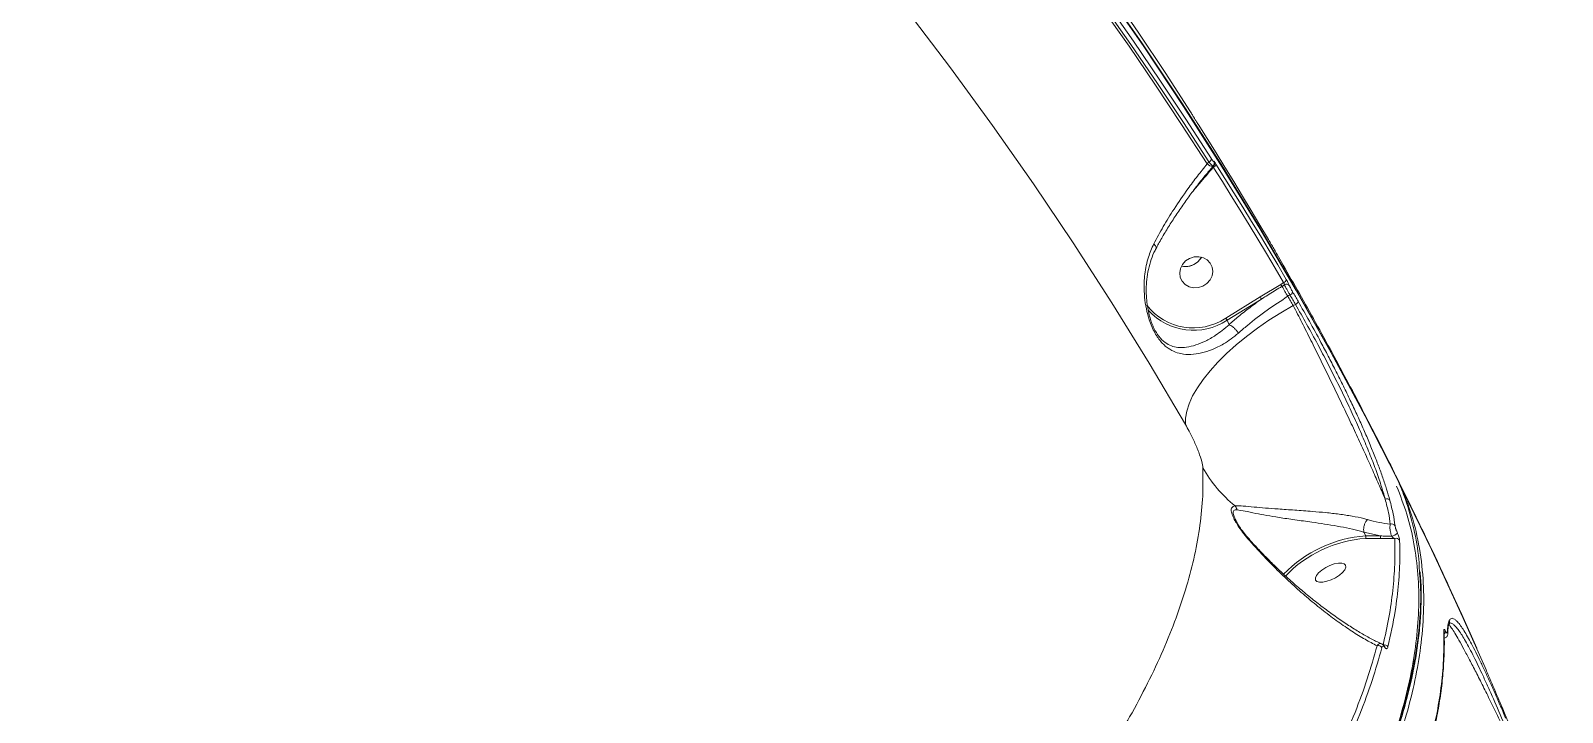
# Model space of a CAD drawing. Header units: millimetres. Extents: x -8607 to 7621, y -5747 to 4382.
# Drawn here: x 5621.9 to 6033, y 355 to 538 of the extents above; entities that cross this region are included whole.
import ezdxf

# ---------------------------------------------------------------- set-up
doc = ezdxf.new("R2010")
doc.units = ezdxf.units.MM
doc.layers.add('DIKOM_ОБЪЕКТ', color=7, linetype='Continuous')

msp = doc.modelspace()

# ---------------------------------------------------------------- linework, layer by layer
at = {"layer": 'DIKOM_ОБЪЕКТ', "color": 7, "linetype": 'Continuous', "lineweight": 15}
for p, q in [((5937.702, 502.247), (5938.151, 502.768)), ((5939.182, 501.535), (5939.346, 501.724)), ((5939.336, 501.63), (5939.336, 501.736)), ((5935.109, 496.367), (5934.001, 495.083)), ((5954.567, 481.221), (5954.582, 481.196)), ((5957.568, 476.046), (5956.488, 477.924)), ((5951.916, 466.528), (5957.465, 469.907)), ((5957.465, 469.907), (5958.222, 470.374)), ((5958.442, 469.783), (5957.781, 469.375)), ((5942.7, 460.84), (5951.916, 466.528)), ((5952.249, 465.96), (5943.033, 460.272)), ((5959.92, 467.062), (5959.359, 466.715)), ((5960.796, 464.237), (5961.39, 464.528)), ((5923.159, 458.736), (5923.225, 458.566)), ((5943.559, 459.094), (5943.033, 460.272)), ((5988.541, 418.098), (5987.403, 420.356)), ((5988.229, 418.699), (5989.537, 416.062)), ((5988.889, 417.322), (5988.871, 417.359)), ((5979.789, 403.369), (5979.787, 403.372)), ((5979.789, 403.369), (5980.265, 402.413)), ((5984.202, 402.384), (5979.789, 403.369)), ((5984.111, 401.688), (5980.175, 401.717)), ((5980.265, 402.413), (5984.202, 402.384)), ((5988.028, 401.679), (5984.111, 401.688)), ((6004.915, 383.656), (6003.952, 385.799)), ((6007.448, 378.019), (6006.569, 379.976)), ((6002.278, 376.068), (6002.281, 376.13))]:
    msp.add_line(p, q, dxfattribs=at)
at = {"layer": 'DIKOM_ОБЪЕКТ', "color": 7, "linetype": 'Continuous', "lineweight": 15, "flags": 128}
for points in [[(5933.23, 516.196), (5926.374, 526.792), (5919.385, 537.305), (5912.264, 547.735), (5905.012, 558.08), (5897.63, 568.338), (5890.118, 578.508), (5882.478, 588.59), (5874.711, 598.58)], [(5879.118, 584.737), (5886.895, 574.734), (5894.544, 564.641), (5902.065, 554.458), (5909.455, 544.186), (5916.715, 533.828), (5923.844, 523.385), (5930.839, 512.858), (5937.702, 502.247)], [(5938.151, 502.768), (5931.3, 513.355), (5924.317, 523.86), (5917.202, 534.281), (5909.956, 544.617), (5902.58, 554.867), (5895.075, 565.029), (5887.441, 575.102), (5879.681, 585.084)], [(5880.328, 586.023), (5888.095, 576.032), (5895.735, 565.95), (5903.246, 555.78), (5910.628, 545.522), (5917.88, 535.177), (5925.001, 524.747), (5931.99, 514.234), (5938.846, 503.638)], [(5909.358, 550.36), (5920.357, 534.481), (5931.047, 518.406), (5941.425, 502.138), (5951.489, 485.684), (5961.236, 469.048), (5970.662, 452.234), (5979.765, 435.249), (5988.541, 418.098)], [(5988.871, 417.359), (5980.095, 434.511), (5970.992, 451.496), (5961.566, 468.309), (5951.82, 484.945), (5941.756, 501.399), (5931.377, 517.667), (5920.687, 533.742), (5909.689, 549.621)], [(5931.877, 432.29), (5922.158, 448.733), (5912.117, 464.991), (5901.757, 481.058), (5891.082, 496.928), (5880.095, 512.597), (5868.799, 528.06), (5857.197, 543.312)], [(5954.143, 481.93), (5951.843, 485.839), (5949.525, 489.738), (5947.19, 493.627), (5944.837, 497.506), (5942.467, 501.375), (5940.079, 505.233), (5937.674, 509.081), (5935.252, 512.919)], [(5939.336, 501.63), (5939.305, 501.646), (5939.286, 501.655)], [(5940.042, 502.208), (5942.465, 498.37), (5944.87, 494.522), (5947.257, 490.664), (5949.628, 486.795), (5951.98, 482.916), (5954.315, 479.027), (5956.633, 475.128), (5958.933, 471.219)], [(5958.222, 470.374), (5955.923, 474.28), (5953.608, 478.176), (5951.275, 482.062), (5948.924, 485.937), (5946.556, 489.803), (5944.17, 493.658), (5941.767, 497.503), (5939.346, 501.337)], [(5937.616, 470.153), (5938.459, 471.09), (5939.003, 472.196), (5939.203, 473.382), (5939.045, 474.551), (5938.539, 475.608), (5937.728, 476.468), (5936.676, 477.061), (5935.47, 477.34), (5934.207, 477.281), (5932.989, 476.889), (5931.915, 476.196), (5931.072, 475.259), (5930.528, 474.153), (5930.328, 472.967), (5930.487, 471.798), (5930.992, 470.741), (5931.804, 469.881), (5932.855, 469.288), (5934.061, 469.009), (5935.324, 469.068), (5936.542, 469.46), (5937.616, 470.153)], [(5936.159, 477.225), (5935.905, 476.801), (5935.062, 475.864)], [(5956.488, 477.924), (5956.305, 478.241), (5956.121, 478.558), (5955.937, 478.875), (5955.754, 479.192), (5955.57, 479.509), (5955.386, 479.826), (5955.202, 480.143), (5955.017, 480.46)], [(5959.359, 466.715), (5959.539, 466.406), (5959.719, 466.096), (5959.899, 465.786), (5960.079, 465.476), (5960.258, 465.167), (5960.438, 464.857), (5960.617, 464.547), (5960.796, 464.237)], [(5961.39, 464.528), (5961.206, 464.844), (5961.023, 465.161), (5960.84, 465.478), (5960.656, 465.795), (5960.472, 466.112), (5960.288, 466.428), (5960.104, 466.745), (5959.92, 467.062)], [(5960.634, 467.902), (5960.818, 467.585), (5961.002, 467.269), (5961.186, 466.952), (5961.37, 466.635), (5961.554, 466.318), (5961.737, 466), (5961.921, 465.683), (5962.104, 465.366)], [(5960.796, 464.237), (5957.494, 462.317), (5954.282, 460.281), (5951.189, 458.146), (5948.244, 455.933), (5945.474, 453.661), (5942.904, 451.351), (5940.556, 449.024), (5938.454, 446.701), (5936.615, 444.404), (5935.057, 442.153), (5933.794, 439.97), (5932.837, 437.873), (5932.195, 435.882), (5931.874, 434.015), (5931.877, 432.29)], [(5988.541, 418.098), (5988.556, 418.018), (5988.554, 417.993)], [(5988.624, 417.853), (5988.617, 417.888), (5988.554, 418.07)], [(5989.537, 416.062), (5997.953, 398.735), (6006.038, 381.251), (6010.053, 372.23)], [(6012.649, 366.282), (6006.364, 380.51), (5998.279, 397.994), (5989.863, 415.321)], [(5974.861, 394.514), (5974.906, 393.967), (5974.621, 393.303), (5974.027, 392.577), (5973.174, 391.848), (5972.13, 391.174), (5970.98, 390.611), (5969.817, 390.203), (5968.736, 389.984), (5967.823, 389.971), (5967.153, 390.166), (5966.781, 390.553), (5966.735, 391.101), (5967.021, 391.764), (5967.615, 392.49), (5968.468, 393.219), (5969.512, 393.893), (5970.662, 394.457), (5971.825, 394.865), (5972.906, 395.084), (5973.819, 395.096), (5974.489, 394.901), (5974.861, 394.514)]]:
    msp.add_lwpolyline(points, dxfattribs=at)
at = {"layer": 'DIKOM_ОБЪЕКТ', "color": 7, "linetype": 'Continuous', "lineweight": 15}
for centre, radius, start, end in [((5939.474, 504.017), 2.505, 224.93965, 263.1789), ((5937.742, 503.808), 1.117, 291.47065, 351.26819), ((5938.816, 502.407), 0.935, 303.81612, 19.66948), ((5938.947, 502.37), 1.107, 291.14703, 351.57514), ((5938.65, 502.436), 0.935, 10.69517, 31.57072), ((5931.941, 479.491), 4.789, 256.43565, 331.75644), ((5931.931, 479.511), 4.806, 256.60181, 310.63849), ((5952.072, 466.347), 6.462, 27.94314, 33.43036), ((5986.324, 484.516), 32.31, 207.94314, 213.43036), ((5957.871, 471.391), 1.076, 289.00692, 350.79193), ((5958.997, 468.966), 0.988, 37.08718, 124.21591), ((5947.234, 463.402), 5.629, 27.02179, 33.72749), ((5959.568, 468.083), 1.081, 289.00898, 350.35295), ((5961.042, 465.548), 1.078, 288.83594, 350.28868), ((5933.984, 474.096), 15.864, 218.08998, 303.32408), ((5934.029, 474.098), 16.499, 222.477, 303.07173), ((5938.018, 457.714), 5.63, 27.022, 33.72733), ((5968.067, 438.572), 36.26, 209.60649, 230.863), ((5987.974, 416.919), 1, 23.75759, 26.55448), ((5988.769, 415.678), 0.859, 26.62571, 54.40512), ((5989.264, 415.98), 0.285, 324.41636, 16.84178), ((5988.964, 414.884), 1, 26.45092, 54.84119), ((5989.091, 414.934), 0.863, 26.66596, 57.88072), ((5985.935, 411.341), 1.017, 39.3776, 116.72133), ((5943.176, 408.781), 2.606, 13.83326, 39.74363), ((5987.255, 404.589), 1.034, 31.85754, 112.45515), ((5986.759, 404.991), 2.711, 279.78087, 317.60086), ((5982.774, 368.314), 34.192, 94.20813, 135.94971), ((5982.555, 368.786), 33.017, 94.13345, 136.3089), ((5979.703, 402.132), 0.629, 318.67213, 26.55134), ((5983.639, 402.103), 0.629, 318.67299, 26.55124), ((5988.443, 400.726), 1.039, 29.90738, 113.5416), ((6001.772, 379.263), 0.98, 331.38386, 23.22544), ((6000.476, 376.65), 0.819, 1.09323, 25.92965), ((6000.842, 376.823), 0.851, 302.60854, 358.85727), ((6001.409, 376.145), 0.872, 359.02337, 25.01214), ((5983.613, 371.836), 1.104, 29.40481, 106.03437), ((5985.255, 372.04), 1.099, 29.35634, 108.58847), ((5985.023, 372.508), 0.359, 355.27827, 29.77212)]:
    msp.add_arc(centre, radius, start, end, dxfattribs=at)
for points, knots in [([(5934.243, 514.56), (5934.19, 514.648), (5934.086, 514.824), (5933.851, 515.207), (5933.586, 515.633), (5933.372, 515.973), (5933.257, 516.153), (5933.23, 516.196)], [0, 0, 0, 0, 0.22495392, 0.44958107, 0.68032771, 0.92381333, 1, 1, 1, 1]), ([(5934.846, 513.566), (5934.774, 513.682), (5934.618, 513.935), (5934.399, 514.296), (5934.295, 514.472), (5934.243, 514.56)], [0, 0, 0, 0, 0.2986226, 0.6490483, 1, 1, 1, 1]), ([(5935.252, 512.919), (5935.214, 512.978), (5935.085, 513.183), (5934.945, 513.407), (5934.846, 513.566)], [0, 0, 0, 0, 0.28792153, 1, 1, 1, 1]), ([(5923.355, 480.767), (5924.183, 482.312), (5925.853, 485.427), (5928.93, 490.412), (5932.033, 494.949), (5935.047, 498.988), (5936.814, 501.158), (5937.702, 502.247)], [0, 0, 0, 0, 0.2106475, 0.4247497, 0.6762129, 0.837399, 1, 1, 1, 1]), ([(5939.319, 501.748), (5939.315, 501.729), (5939.3, 501.664), (5939.074, 501.812), (5938.679, 502.171), (5938.326, 502.57), (5938.151, 502.768)], [0, 0, 0, 0, 0.11398, 0.405453, 0.7043887, 1, 1, 1, 1]), ([(5938.846, 503.638), (5938.935, 503.501), (5939.114, 503.228), (5939.317, 502.962), (5939.444, 502.837), (5939.445, 502.896), (5939.446, 502.925)], [0, 0, 0, 0, 0.2566213, 0.5136595, 0.7612227, 1, 1, 1, 1]), ([(5939.335, 501.734), (5939.375, 501.777), (5939.479, 501.888), (5939.561, 502.113), (5939.596, 502.352), (5939.586, 502.521), (5939.57, 502.592), (5939.566, 502.609)], [0, 0, 0, 0, 0.1751057, 0.4581914, 0.7065819, 0.9316684, 1, 1, 1, 1]), ([(5939.346, 501.337), (5939.343, 501.413), (5939.338, 501.519), (5939.337, 501.606), (5939.336, 501.63)], [0, 0, 0, 0, 0.7208514, 1, 1, 1, 1]), ([(5939.446, 502.925), (5939.446, 502.953), (5939.447, 503.008), (5939.544, 502.921), (5939.648, 502.785), (5939.696, 502.722)], [0, 0, 0, 0, 0.35095867, 0.70139132, 1, 1, 1, 1]), ([(5939.696, 502.722), (5939.725, 502.681), (5939.827, 502.541), (5939.953, 502.346), (5940.042, 502.208)], [0, 0, 0, 0, 0.2879213, 1, 1, 1, 1]), ([(5923.999, 479.602), (5924.208, 479.999), (5924.944, 481.396), (5926.369, 483.836), (5928.262, 486.907), (5930.307, 489.997), (5932.478, 493.081), (5934.761, 496.127), (5937.002, 498.959), (5938.504, 500.717), (5939.19, 501.519)], [0, 0, 0, 0, 0.0535945, 0.1882091, 0.324358, 0.4619922, 0.6009549, 0.7409897, 0.8817607, 1, 1, 1, 1]), ([(5939.346, 501.337), (5939.208, 501.177), (5937.788, 499.525), (5936.38, 497.866), (5935.109, 496.367)], [0, 0, 0, 0, 0.0974053, 1, 1, 1, 1]), ([(5954.45, 481.409), (5954.421, 481.458), (5954.343, 481.588), (5954.22, 481.798), (5954.143, 481.93)], [0, 0, 0, 0, 0.373884, 1, 1, 1, 1]), ([(5954.57, 481.209), (5954.57, 481.21), (5954.567, 481.213), (5954.535, 481.265), (5954.482, 481.354), (5954.45, 481.409)], [0, 0, 0, 0, 0.13744167, 0.46947946, 1, 1, 1, 1]), ([(5954.582, 481.196), (5954.585, 481.191), (5954.607, 481.153), (5954.605, 481.15), (5954.55, 481.241), (5954.472, 481.371), (5954.45, 481.409)], [0, 0, 0, 0, 0.0605372, 0.4516986, 0.8426372, 1, 1, 1, 1]), ([(5954.638, 481.109), (5954.625, 481.131), (5954.584, 481.202), (5954.566, 481.23), (5954.541, 481.27), (5954.515, 481.309), (5954.497, 481.333), (5954.488, 481.344)], [0, 0, 0, 0, 0.2102909, 0.6797877, 0.8566302, 0.9291844, 1, 1, 1, 1]), ([(5954.638, 481.109), (5954.611, 481.155), (5954.551, 481.255), (5954.559, 481.24), (5954.58, 481.202), (5954.582, 481.196)], [0, 0, 0, 0, 0.4229769, 0.9229815, 1, 1, 1, 1]), ([(5955.017, 480.46), (5954.944, 480.586), (5954.798, 480.837), (5954.671, 481.054), (5954.642, 481.103), (5954.638, 481.109)], [0, 0, 0, 0, 0.4642158, 0.9285624, 1, 1, 1, 1]), ([(5946.073, 456.826), (5945.425, 456.286), (5944.117, 455.195), (5941.764, 453.678), (5939.066, 452.336), (5936.129, 451.402), (5933.304, 451.011), (5930.829, 451.188), (5928.634, 451.877), (5926.653, 453.058), (5925.029, 454.724), (5923.824, 456.553), (5922.998, 458.155), (5922.282, 459.942), (5921.587, 462.21), (5921.032, 464.949), (5920.69, 468.588), (5920.856, 472.74), (5921.694, 477.034), (5922.838, 479.605), (5923.355, 480.767)], [0, 0, 0, 0, 0.0446305, 0.0901844, 0.1578887, 0.2276906, 0.2976102, 0.3691165, 0.424259, 0.4808154, 0.5408157, 0.5708599, 0.6019605, 0.6340833, 0.6670382, 0.7192629, 0.7727753, 0.8517178, 0.932987, 1, 1, 1, 1]), ([(5923.162, 458.737), (5923.11, 458.847), (5922.845, 459.41), (5922.451, 460.579), (5921.983, 462.252), (5921.615, 464.168), (5921.37, 466.318), (5921.297, 468.719), (5921.454, 471.301), (5921.884, 473.968), (5922.632, 476.569), (5923.346, 478.457), (5923.902, 479.402), (5924.008, 479.582)], [0, 0, 0, 0, 0.0169239, 0.0864105, 0.1625242, 0.2484994, 0.3474996, 0.4573033, 0.5807584, 0.7105118, 0.8411197, 0.9697482, 1, 1, 1, 1]), ([(5923.963, 479.606), (5923.992, 479.685), (5924.057, 479.86), (5923.855, 480.25), (5923.571, 480.572), (5923.385, 480.74), (5923.355, 480.767)], [0, 0, 0, 0, 0.2897551, 0.6343458, 0.9412667, 1, 1, 1, 1]), ([(5987.439, 420.374), (5986.155, 422.942), (5982.115, 431.019), (5975.075, 444.484), (5966.424, 460.488), (5960.469, 470.943), (5957.564, 476.044)], [0, 0, 0, 0, 0.1363015, 0.4288224, 0.7213495, 1, 1, 1, 1]), ([(5957.781, 469.375), (5957.497, 469.201), (5956.081, 468.327), (5954.229, 467.2), (5952.674, 466.226), (5952.249, 465.96)], [0, 0, 0, 0, 0.1536563, 0.7683028, 1, 1, 1, 1]), ([(5958.442, 469.783), (5958.432, 469.819), (5958.413, 469.891), (5958.361, 470.04), (5958.299, 470.199), (5958.25, 470.312), (5958.225, 470.367), (5958.222, 470.374)], [0, 0, 0, 0, 0.2402545, 0.481153, 0.7222791, 0.9628586, 1, 1, 1, 1]), ([(5959.92, 467.062), (5959.9, 467.096), (5959.744, 467.351), (5959.437, 467.876), (5959.027, 468.613), (5958.667, 469.298), (5958.517, 469.622), (5958.442, 469.783)], [0, 0, 0, 0, 0.0372364, 0.2781056, 0.5188615, 0.7593902, 1, 1, 1, 1]), ([(5958.933, 471.219), (5958.945, 471.198), (5959.036, 471.043), (5959.215, 470.724), (5959.452, 470.276), (5959.658, 469.859), (5959.743, 469.661), (5959.786, 469.562)], [0, 0, 0, 0, 0.0372318, 0.2778758, 0.5185808, 0.7592337, 1, 1, 1, 1]), ([(5959.786, 469.562), (5959.828, 469.463), (5959.913, 469.265), (5960.118, 468.847), (5960.354, 468.398), (5960.532, 468.078), (5960.622, 467.923), (5960.634, 467.902)], [0, 0, 0, 0, 0.2407363, 0.4813566, 0.7220917, 0.9627992, 1, 1, 1, 1]), ([(5943.559, 459.094), (5944.402, 459.826), (5946.183, 461.371), (5949.087, 463.676), (5951.192, 465.196), (5952.249, 465.96)], [0, 0, 0, 0, 0.3093528, 0.6532138, 1, 1, 1, 1]), ([(5959.359, 466.715), (5957.494, 465.506), (5953.71, 463.052), (5949.305, 459.644), (5946.867, 457.518), (5946.073, 456.826)], [0, 0, 0, 0, 0.3958736, 0.80322, 1, 1, 1, 1]), ([(5962.104, 465.366), (5963.109, 463.608), (5965.135, 460.063), (5967.848, 455.078), (5970.175, 450.676), (5972.116, 446.908), (5974.035, 443.076), (5975.891, 439.257), (5977.66, 435.493), (5979.335, 431.792), (5980.923, 428.13), (5982.384, 424.585), (5983.7, 421.195), (5984.865, 417.968), (5985.898, 414.862), (5986.446, 412.947), (5986.721, 411.986)], [0, 0, 0, 0, 0.1013046, 0.2043245, 0.2693234, 0.3347703, 0.4016321, 0.4689837, 0.5341683, 0.5998078, 0.6668825, 0.7344532, 0.7996653, 0.8653309, 0.9324208, 1, 1, 1, 1]), ([(5960.796, 464.237), (5961.573, 462.72), (5963.125, 459.687), (5965.541, 454.883), (5967.989, 449.951), (5970.444, 444.938), (5972.873, 439.911), (5975.243, 434.934), (5977.525, 430.07), (5979.687, 425.382), (5981.698, 420.941), (5983.53, 416.801), (5984.752, 413.97), (5985.361, 412.526), (5985.478, 412.249)], [0, 0, 0, 0, 0.0874426, 0.1748852, 0.2633131, 0.3520184, 0.4404463, 0.5297495, 0.6193385, 0.7086419, 0.7985505, 0.8887507, 0.9786595, 1, 1, 1, 1]), ([(5985.478, 412.249), (5985.122, 413.491), (5984.408, 415.978), (5982.97, 420.132), (5981.293, 424.535), (5979.365, 429.179), (5977.237, 433.991), (5974.94, 438.915), (5972.508, 443.891), (5969.983, 448.86), (5967.262, 454.023), (5964.373, 459.319), (5962.384, 462.791), (5961.39, 464.528)], [0, 0, 0, 0, 0.0883724, 0.177024, 0.2653923, 0.353767, 0.4424254, 0.5308005, 0.6189458, 0.7073715, 0.795519, 0.8977589, 1, 1, 1, 1]), ([(5923.225, 458.566), (5923.227, 458.562), (5923.53, 457.784), (5924.065, 456.899), (5925.131, 455.397), (5926.392, 454.185), (5928.093, 453.316), (5929.984, 452.91), (5932.151, 452.98), (5934.609, 453.563), (5937.221, 454.629), (5939.622, 455.994), (5941.762, 457.525), (5942.964, 458.541), (5943.561, 459.092), (5943.561, 459.093)], [0, 0, 0, 0, 0.0004281, 0.0738537, 0.0944847, 0.1886168, 0.2788932, 0.3722285, 0.4911093, 0.6123918, 0.7285094, 0.8474522, 0.923053, 0.9999599, 1, 1, 1, 1]), ([(5943.561, 459.093), (5943.561, 459.093), (5943.56, 459.093), (5943.559, 459.094), (5943.559, 459.094)], [0, 0, 0, 0, 0.80256492, 1, 1, 1, 1]), ([(5943.561, 459.093), (5943.715, 459.037), (5944.023, 458.924), (5944.61, 458.499), (5945.209, 457.941), (5945.682, 457.388), (5945.951, 457.014), (5946.05, 456.861), (5946.073, 456.826)], [0, 0, 0, 0, 0.2123422, 0.4246843, 0.6370268, 0.84937, 0.965475, 1, 1, 1, 1]), ([(5936.541, 420.658), (5936.471, 421.192), (5936.332, 422.269), (5935.484, 424.808), (5934.292, 427.652), (5933.02, 430.254), (5932.203, 431.708), (5931.877, 432.29)], [0, 0, 0, 0, 0.2099072, 0.4228947, 0.6382645, 0.8553539, 1, 1, 1, 1]), ([(5522.189, 88.095), (5527.907, 89.86), (5539.358, 93.395), (5556.722, 99.299), (5574.204, 105.64), (5591.803, 112.463), (5609.453, 119.737), (5627.13, 127.46), (5644.763, 135.607), (5661.259, 143.649), (5676.583, 151.484), (5690.753, 159.039), (5704.772, 166.829), (5718.63, 174.852), (5732.289, 183.088), (5745.733, 191.53), (5758.92, 200.156), (5770.923, 208.337), (5781.78, 216.016), (5791.525, 223.142), (5801.023, 230.325), (5810.273, 237.562), (5819.28, 244.86), (5828.002, 252.183), (5836.419, 259.513), (5844.537, 266.851), (5852.374, 274.215), (5859.926, 281.603), (5867.176, 288.998), (5874.1, 296.378), (5880.687, 303.73), (5886.938, 311.052), (5892.854, 318.349), (5898.408, 325.587), (5903.589, 332.747), (5908.402, 339.832), (5912.859, 346.859), (5917.381, 354.551), (5921.811, 362.86), (5925.97, 371.736), (5929.467, 380.445), (5932.283, 388.956), (5934.418, 397.252), (5935.85, 405.31), (5936.639, 413.152), (5936.573, 418.154), (5936.541, 420.658)], [0, 0, 0, 0, 0.0279517, 0.0559711, 0.0841497, 0.112398, 0.140846, 0.1693659, 0.1980505, 0.2268089, 0.2504876, 0.2742079, 0.2980249, 0.3218842, 0.3458643, 0.3698877, 0.3940102, 0.4181768, 0.4373171, 0.4564794, 0.475545, 0.4946105, 0.5137639, 0.5329172, 0.5518732, 0.5708292, 0.5898716, 0.608914, 0.6280087, 0.6471254, 0.6661455, 0.6851656, 0.7042731, 0.7233807, 0.7422913, 0.7612018, 0.7801984, 0.799195, 0.8241795, 0.8492136, 0.8742975, 0.8994316, 0.9244982, 0.9496151, 0.9747822, 1, 1, 1, 1]), ([(5989.863, 415.321), (5990.557, 413.605), (5992.377, 409.103), (5994.414, 401.382), (5995.701, 392.317), (5995.952, 383.07), (5995.3, 373.973), (5993.833, 364.829), (5991.667, 355.785), (5988.577, 345.924), (5984.401, 335.212), (5979.052, 323.819), (5972.899, 312.489), (5966.241, 301.584), (5959.007, 290.844), (5951.373, 280.413), (5942.562, 269.237), (5932.443, 257.319), (5921.072, 244.888), (5909.206, 232.75), (5897.294, 221.268), (5885.108, 210.141), (5872.866, 199.5), (5859.511, 188.422), (5844.985, 176.942), (5829.494, 165.306), (5813.898, 154.138), (5798.72, 143.748), (5783.612, 133.838), (5768.797, 124.507), (5752.532, 114.665), (5734.769, 104.388), (5715.807, 93.958), (5697.08, 84.158), (5679.172, 75.232), (5661.639, 66.904), (5644.708, 59.236), (5626.666, 51.454), (5607.539, 43.651), (5587.718, 36.074), (5568.483, 29.199), (5550.396, 23.169), (5532.966, 17.763), (5516.395, 13.007), (5499.954, 8.636), (5489.231, 6.107), (5483.763, 4.817)], [0, 0, 0, 0, 0.0156509, 0.0410528, 0.0664547, 0.0899044, 0.1133542, 0.1348277, 0.1563011, 0.1771003, 0.2025022, 0.227904, 0.2513538, 0.2748036, 0.2962771, 0.3177505, 0.3385497, 0.3639515, 0.3893534, 0.4128032, 0.436253, 0.4577264, 0.4791999, 0.4999991, 0.5244807, 0.5489623, 0.5715463, 0.5941304, 0.614795, 0.6354597, 0.6554668, 0.6808687, 0.7062706, 0.7297205, 0.7531703, 0.7746438, 0.7961173, 0.8169165, 0.8423185, 0.8677204, 0.8911702, 0.9146201, 0.9360936, 0.9575671, 0.9783663, 1, 1, 1, 1]), ([(5484.593, 6.399), (5489.738, 7.614), (5501.65, 10.427), (5520.731, 15.576), (5541.757, 21.815), (5563.044, 28.738), (5584.481, 36.293), (5605.973, 44.45), (5627.452, 53.188), (5648.88, 62.506), (5670.224, 72.374), (5691.418, 82.76), (5712.364, 93.611), (5732.964, 104.88), (5752.902, 116.392), (5772.153, 128.116), (5790.718, 140.015), (5808.79, 152.199), (5826.291, 164.614), (5843.144, 177.208), (5859.501, 190.108), (5875.291, 203.303), (5890.467, 216.774), (5904.793, 230.313), (5918.204, 243.858), (5930.635, 257.346), (5942.039, 270.733), (5952.376, 283.995), (5961.649, 297.113), (5969.84, 310.047), (5976.912, 322.737), (5982.831, 335.123), (5987.266, 346.404), (5990.446, 356.623), (5992.619, 365.849), (5994.009, 374.799), (5994.615, 383.553), (5994.404, 392.083), (5993.329, 400.351), (5991.474, 408.278), (5989.528, 413.229), (5988.555, 415.703)], [0, 0, 0, 0, 0.020433, 0.047303, 0.0742577, 0.1012556, 0.1282534, 0.1552081, 0.1820781, 0.2089481, 0.2359028, 0.2629007, 0.2898985, 0.3168532, 0.3437232, 0.3696029, 0.3955582, 0.4215519, 0.4475457, 0.473501, 0.4993806, 0.5262506, 0.5532052, 0.580203, 0.6072008, 0.6341554, 0.6610254, 0.6878953, 0.7148499, 0.7418477, 0.7688455, 0.7958002, 0.8226701, 0.8444425, 0.8662374, 0.8880324, 0.9098048, 0.9323411, 0.9549024, 0.9774637, 1, 1, 1, 1]), ([(6003.695, 386.371), (6003.358, 387.122), (6000.501, 393.494), (5995.398, 404.26), (5990.485, 414.201), (5988.302, 418.619)], [0, 0, 0, 0, 0.0691106, 0.5862609, 1, 1, 1, 1]), ([(5994.678, 392.972), (5994.632, 394.01), (5994.456, 397.935), (5993.232, 404.365), (5991.313, 411.448), (5989.578, 415.649), (5988.871, 417.359)], [0, 0, 0, 0, 0.117975, 0.4457745, 0.7743165, 1, 1, 1, 1]), ([(5986.86, 405.544), (5986.719, 406.539), (5986.436, 408.542), (5985.798, 411.008), (5985.478, 412.249)], [0, 0, 0, 0, 0.4964828, 1, 1, 1, 1]), ([(5986.721, 411.986), (5987.044, 410.735), (5987.696, 408.215), (5987.987, 406.166), (5988.133, 405.135)], [0, 0, 0, 0, 0.4964917, 1, 1, 1, 1]), ([(5948.619, 401.624), (5947.663, 402.814), (5946.348, 404.449), (5945.125, 406.529), (5944.464, 407.892), (5944.087, 409.16), (5944.22, 410.177), (5944.828, 410.348), (5945.18, 410.447)], [0, 0, 0, 0, 0.3030708, 0.4164281, 0.5295174, 0.6687585, 0.8085436, 1, 1, 1, 1]), ([(5945.707, 409.404), (5945.354, 409.395), (5944.752, 409.379), (5944.616, 408.515), (5944.915, 407.516), (5945.27, 406.828), (5945.376, 406.624)], [0, 0, 0, 0, 0.3682768, 0.6280651, 0.8894727, 1, 1, 1, 1]), ([(5945.18, 410.447), (5945.865, 410.453), (5947.236, 410.465), (5950.097, 410.145), (5953.266, 409.885), (5956.915, 409.605), (5961.155, 409.323), (5965.514, 409.009), (5969.552, 408.653), (5973.158, 408.247), (5976.624, 407.718), (5979.125, 407.201), (5980.403, 406.853), (5980.717, 406.767)], [0, 0, 0, 0, 0.10714, 0.2145791, 0.3113467, 0.4080923, 0.5217533, 0.6352953, 0.7192625, 0.8031761, 0.88782, 0.9724046, 1, 1, 1, 1]), ([(5979.787, 403.372), (5979.787, 403.372), (5979.498, 403.463), (5978.275, 403.826), (5975.919, 404.402), (5972.633, 405.039), (5969.222, 405.593), (5965.374, 406.149), (5961.216, 406.719), (5957.155, 407.299), (5953.639, 407.881), (5950.573, 408.443), (5947.777, 409.091), (5946.396, 409.3), (5945.707, 409.404)], [0, 0, 0, 0, 0.00001289, 0.02650736, 0.10910209, 0.19177602, 0.27517155, 0.35863154, 0.47321825, 0.58793682, 0.68626999, 0.78462608, 0.89248778, 1, 1, 1, 1]), ([(5949.015, 401.511), (5948.676, 401.888), (5947.896, 402.756), (5946.89, 404.083), (5946.039, 405.352), (5945.528, 406.228), (5945.356, 406.614), (5945.315, 406.708)], [0, 0, 0, 0, 0.2142641, 0.4929219, 0.7290675, 0.9338905, 1, 1, 1, 1]), ([(5980.717, 406.767), (5980.692, 406.741), (5980.589, 406.636), (5980.336, 406.323), (5980.008, 405.737), (5979.755, 404.924), (5979.659, 404.086), (5979.745, 403.61), (5979.787, 403.372)], [0, 0, 0, 0, 0.0343037, 0.1364982, 0.3523745, 0.5682499, 0.784125, 1, 1, 1, 1]), ([(5980.717, 406.767), (5981.763, 406.489), (5983.864, 405.929), (5985.858, 405.673), (5986.86, 405.544)], [0, 0, 0, 0, 0.4978686, 1, 1, 1, 1]), ([(5987.22, 402.319), (5987.127, 402.572), (5986.94, 403.083), (5986.77, 403.971), (5986.716, 404.864), (5986.812, 405.318), (5986.86, 405.544)], [0, 0, 0, 0, 0.2146917, 0.4348049, 0.7188263, 1, 1, 1, 1]), ([(5988.133, 405.135), (5988.155, 404.995), (5988.2, 404.718), (5988.357, 404.18), (5988.549, 403.639), (5988.692, 403.317), (5988.761, 403.163)], [0, 0, 0, 0, 0.2974636, 0.5890265, 0.8028446, 1, 1, 1, 1]), ([(5988.761, 403.163), (5988.779, 403.126), (5988.855, 402.961), (5988.997, 402.618), (5989.168, 402.126), (5989.305, 401.617), (5989.33, 401.372), (5989.344, 401.244)], [0, 0, 0, 0, 0.0490732, 0.2179129, 0.4266715, 0.7022436, 1, 1, 1, 1]), ([(5983.308, 372.897), (5982.243, 373.453), (5980.061, 374.593), (5976.552, 376.765), (5972.827, 379.313), (5968.937, 382.232), (5964.989, 385.449), (5961.024, 388.922), (5957.014, 392.699), (5952.876, 396.854), (5950.038, 400.034), (5948.619, 401.624)], [0, 0, 0, 0, 0.1079569, 0.2212639, 0.3345713, 0.4497836, 0.564986, 0.6720707, 0.7791293, 0.889621, 1, 1, 1, 1]), ([(5948.619, 401.624), (5948.641, 401.624), (5948.794, 401.624), (5948.96, 401.606), (5948.993, 401.495), (5948.997, 401.482)], [0, 0, 0, 0, 0.1260794, 0.8969882, 1, 1, 1, 1]), ([(5984.582, 373.389), (5984.139, 373.59), (5982.832, 374.181), (5980.499, 375.432), (5977.587, 377.134), (5974.499, 379.118), (5971.27, 381.353), (5967.965, 383.815), (5964.656, 386.455), (5961.405, 389.218), (5958.315, 392.008), (5955.456, 394.723), (5952.868, 397.318), (5950.744, 399.542), (5949.479, 400.963), (5949.009, 401.491)], [0, 0, 0, 0, 0.0452096, 0.133136, 0.2230042, 0.3148011, 0.4084849, 0.5026833, 0.5931767, 0.6803818, 0.7641954, 0.8371725, 0.903108, 0.9639936, 1, 1, 1, 1]), ([(5984.202, 402.384), (5984.438, 402.376), (5985.444, 402.344), (5986.45, 402.33), (5987.22, 402.319)], [0, 0, 0, 0, 0.2343149, 1, 1, 1, 1]), ([(5984.905, 373.082), (5985.462, 375.566), (5986.576, 380.538), (5987.584, 387.771), (5988.144, 394.852), (5988.066, 399.402), (5988.028, 401.679)], [0, 0, 0, 0, 0.2491442, 0.4986282, 0.7491414, 1, 1, 1, 1]), ([(5989.344, 401.244), (5989.354, 400.954), (5989.407, 399.502), (5989.44, 395.685), (5989.141, 389.67), (5988.191, 381.615), (5986.921, 375.811), (5986.213, 372.579)], [0, 0, 0, 0, 0.03216595, 0.1608352, 0.41820876, 0.67595696, 1, 1, 1, 1]), ([(5988.028, 401.679), (5987.946, 401.721), (5987.795, 401.799), (5987.569, 401.961), (5987.397, 402.112), (5987.296, 402.22), (5987.248, 402.279), (5987.229, 402.307), (5987.22, 402.319)], [0, 0, 0, 0, 0.3482418, 0.6491547, 0.8444769, 0.9341967, 0.9695954, 1, 1, 1, 1]), ([(5483.874, 6.666), (5487.828, 7.597), (5496.811, 9.712), (5511.043, 13.412), (5526.893, 17.853), (5543.286, 22.813), (5560.551, 28.419), (5577.672, 34.368), (5593.931, 40.375), (5608.927, 46.206), (5623.886, 52.293), (5639.462, 58.933), (5655.716, 66.195), (5672.369, 73.986), (5688.991, 82.129), (5705.456, 90.566), (5720.84, 98.79), (5735.52, 106.955), (5749.907, 115.257), (5764.499, 124.007), (5779.331, 133.262), (5794.288, 142.977), (5808.965, 152.921), (5823.251, 163.018), (5836.365, 172.681), (5848.663, 182.113), (5860.445, 191.507), (5872.112, 201.202), (5883.627, 211.201), (5894.702, 221.269), (5906.23, 232.264), (5918.012, 244.161), (5928.257, 255.233), (5936.424, 264.592), (5943.423, 272.997), (5950.59, 282.111), (5957.93, 292.124), (5964.795, 302.266), (5971.13, 312.527), (5976.766, 322.668), (5981.398, 332.089), (5985.144, 340.782), (5988.415, 349.537), (5991.255, 358.844), (5993.452, 368.622), (5994.728, 378.098), (5995.182, 386.245), (5994.821, 391.069), (5994.678, 392.972)], [0, 0, 0, 0, 0.0168177, 0.0382079, 0.0596352, 0.0825497, 0.1055098, 0.1299496, 0.1518438, 0.1710578, 0.1902987, 0.2120294, 0.2337991, 0.2559754, 0.2796516, 0.3017721, 0.3239336, 0.3438417, 0.3637797, 0.3855105, 0.4072801, 0.4294564, 0.4531326, 0.4752531, 0.4974146, 0.5173228, 0.5372608, 0.5586531, 0.5800826, 0.6016346, 0.6232246, 0.6504523, 0.6777567, 0.6942402, 0.7107407, 0.732133, 0.7535624, 0.7764811, 0.7994455, 0.822589, 0.8457795, 0.864987, 0.8842214, 0.909018, 0.9338147, 0.9586692, 0.9837003, 1, 1, 1, 1]), ([(5484.412, 6.249), (5485.8, 6.565), (5490.518, 7.638), (5498.668, 9.648), (5508.831, 12.267), (5519.045, 15.054), (5529.284, 17.989), (5539.549, 21.077), (5549.845, 24.316), (5560.174, 27.708), (5570.541, 31.253), (5580.948, 34.953), (5591.397, 38.809), (5601.891, 42.821), (5612.436, 46.993), (5623.021, 51.319), (5633.61, 55.785), (5644.16, 60.374), (5654.642, 65.074), (5665.052, 69.882), (5675.394, 74.799), (5685.672, 79.827), (5695.889, 84.968), (5706.05, 90.223), (5716.155, 95.593), (5726.208, 101.08), (5736.212, 106.686), (5746.165, 112.41), (5756.041, 118.237), (5765.799, 124.143), (5775.403, 130.108), (5784.843, 136.125), (5794.125, 142.196), (5803.252, 148.324), (5812.229, 154.51), (5821.056, 160.757), (5829.738, 167.066), (5838.275, 173.438), (5846.671, 179.877), (5854.926, 186.382), (5863.026, 192.943), (5870.938, 199.533), (5878.63, 206.127), (5886.087, 212.713), (5893.314, 219.291), (5900.313, 225.866), (5907.087, 232.438), (5913.638, 239.011), (5919.969, 245.586), (5926.08, 252.164), (5931.974, 258.748), (5937.651, 265.34), (5943.105, 271.932), (5948.317, 278.501), (5953.264, 285.021), (5957.935, 291.477), (5962.328, 297.866), (5966.445, 304.19), (5970.29, 310.453), (5973.863, 316.656), (5977.165, 322.801), (5980.197, 328.89), (5982.959, 334.923), (5985.453, 340.904), (5987.674, 346.829), (5989.62, 352.682), (5991.278, 358.439), (5992.643, 364.082), (5993.714, 369.603), (5994.491, 375.005), (5994.982, 380.293), (5995.165, 385.459), (5995.129, 389.599), (5994.925, 391.973), (5994.862, 392.705)], [0, 0, 0, 0, 0.0059372, 0.0201885, 0.0344435, 0.0486267, 0.0627444, 0.0768127, 0.0908475, 0.1048651, 0.1188815, 0.1329095, 0.1469629, 0.1610578, 0.1752102, 0.189436, 0.2036929, 0.2178968, 0.2320302, 0.2461095, 0.2601509, 0.2741703, 0.2881839, 0.302206, 0.3162489, 0.3303287, 0.3444613, 0.3586627, 0.3729214, 0.3871551, 0.4013087, 0.4154036, 0.4294558, 0.4434815, 0.4574967, 0.4715174, 0.4855543, 0.4996235, 0.5137408, 0.5279224, 0.542176, 0.5564277, 0.5706064, 0.5847219, 0.5987902, 0.6128275, 0.6268498, 0.6408731, 0.6549095, 0.6689737, 0.6830817, 0.6972492, 0.7114922, 0.7257535, 0.7399644, 0.7541075, 0.7681989, 0.7822545, 0.7962903, 0.8103223, 0.8243639, 0.8384279, 0.85253, 0.8666856, 0.8809103, 0.8951802, 0.9094196, 0.9235802, 0.9376792, 0.9517311, 0.9657509, 0.9797531, 0.9937526, 1, 1, 1, 1]), ([(6002.199, 376.513), (6002.228, 377.196), (6002.285, 378.571), (6002.543, 379.288), (6002.673, 379.65)], [0, 0, 0, 0, 0.49649265, 1, 1, 1, 1]), ([(6002.284, 376.067), (6002.283, 376.157), (6002.279, 376.741), (6002.353, 377.539), (6002.477, 378.335), (6002.616, 378.729), (6002.647, 378.78), (6002.649, 378.784)], [0, 0, 0, 0, 0.05977732, 0.38667917, 0.70662409, 0.97703352, 1, 1, 1, 1]), ([(6002.579, 378.52), (6002.653, 378.469), (6002.85, 378.333), (6003.485, 377.418), (6004.404, 375.941), (6005.567, 373.913), (6006.95, 371.379), (6008.533, 368.376), (6010.294, 364.947), (6012.221, 361.114), (6014.275, 356.96), (6015.734, 353.954), (6016.463, 352.454)], [0, 0, 0, 0, 0.0611733, 0.1651533, 0.269455, 0.3734348, 0.4777702, 0.5824308, 0.6867661, 0.791069, 0.895697, 1, 1, 1, 1]), ([(6002.65, 378.717), (6002.7, 378.788), (6002.752, 378.86), (6002.722, 378.844), (6002.721, 378.843)], [0, 0, 0, 0, 0.9722893, 1, 1, 1, 1]), ([(6002.673, 379.65), (6002.853, 379.897), (6003.216, 380.395), (6003.918, 380.217), (6004.46, 379.721), (6004.652, 379.545)], [0, 0, 0, 0, 0.3885107, 0.7834347, 1, 1, 1, 1]), ([(6017.056, 352.744), (6016.084, 355.019), (6014.613, 358.463), (6012.76, 362.601), (6010.983, 366.47), (6009.334, 369.872), (6007.845, 372.725), (6006.47, 375.183), (6005.271, 377.031), (6004.258, 378.241), (6003.488, 378.872), (6002.943, 379.137), (6002.716, 378.89), (6002.68, 378.851)], [0, 0, 0, 0, 0.1430763, 0.2164792, 0.2904217, 0.4334978, 0.5069218, 0.5808916, 0.7234398, 0.7965909, 0.8702832, 0.9794226, 1, 1, 1, 1]), ([(6004.652, 379.545), (6004.683, 379.52), (6004.933, 379.312), (6005.499, 378.599), (6006.359, 377.382), (6007.323, 375.805), (6008.368, 373.937), (6009.498, 371.779), (6010.724, 369.313), (6012.023, 366.588), (6013.38, 363.644), (6014.794, 360.491), (6016.274, 357.115), (6017.303, 354.701), (6017.819, 353.49)], [0, 0, 0, 0, 0.01264267, 0.10108153, 0.19145245, 0.28249206, 0.37059709, 0.45932072, 0.54999358, 0.64133896, 0.72941293, 0.81810008, 0.90871743, 1, 1, 1, 1]), ([(5997.936, 348.289), (5998.015, 348.613), (5998.411, 350.232), (5999.337, 354.407), (6000.412, 360.713), (6001.257, 368.729), (6001.228, 374.046), (6001.212, 377.008)], [0, 0, 0, 0, 0.03216595, 0.1608352, 0.41820876, 0.67595696, 1, 1, 1, 1]), ([(5998, 347.873), (5998.109, 348.289), (5998.716, 350.599), (5999.537, 354.707), (6000.445, 360.179), (6001.042, 365.526), (6001.328, 370.748), (6001.397, 374.459), (6001.285, 376.397), (6001.269, 376.669)], [0, 0, 0, 0, 0.04096148, 0.22771905, 0.41398966, 0.5995425, 0.78452431, 0.96979549, 1, 1, 1, 1]), ([(6001.212, 377.008), (6001.212, 377.031), (6001.209, 377.169), (6001.249, 377.307), (6001.373, 377.274), (6001.523, 377.105), (6001.636, 376.906), (6001.693, 376.806)], [0, 0, 0, 0, 0.0639347, 0.3885906, 0.6455869, 0.8222987, 1, 1, 1, 1]), ([(6001.263, 374.948), (6001.382, 374.965), (6001.635, 375.001), (6001.943, 375.224), (6002.147, 375.505), (6002.249, 375.794), (6002.283, 375.996), (6002.276, 376.105), (6002.275, 376.13)], [0, 0, 0, 0, 0.1856698, 0.395011, 0.5724225, 0.7448691, 0.9424247, 1, 1, 1, 1]), ([(6001.295, 376.669), (6001.295, 376.677), (6001.294, 376.69), (6001.294, 376.683), (6001.293, 376.681)], [0, 0, 0, 0, 0.6070959, 1, 1, 1, 1]), ([(6001.693, 376.806), (6001.752, 376.703), (6001.87, 376.496), (6002.027, 376.317), (6002.164, 376.266), (6002.187, 376.425), (6002.199, 376.513)], [0, 0, 0, 0, 0.18490529, 0.36859698, 0.65009056, 1, 1, 1, 1]), ([(5968.814, 336.467), (5970.397, 339.596), (5973.566, 345.86), (5977.481, 355.051), (5980.83, 364.102), (5982.481, 369.964), (5983.308, 372.897)], [0, 0, 0, 0, 0.2488741, 0.4981941, 0.7488692, 1, 1, 1, 1]), ([(5984.575, 372.378), (5983.755, 369.465), (5982.112, 363.632), (5978.774, 354.59), (5974.846, 345.352), (5971.647, 339.029), (5970.046, 335.864)], [0, 0, 0, 0, 0.2488739, 0.4981939, 0.748869, 1, 1, 1, 1]), ([(5983.308, 372.897), (5983.348, 372.954), (5983.557, 373.25), (5983.969, 373.501), (5984.396, 373.522), (5984.575, 373.402), (5984.586, 373.395)], [0, 0, 0, 0, 0.1192305, 0.6284612, 0.978278, 1, 1, 1, 1]), ([(5985.38, 372.478), (5985.321, 372.562), (5985.203, 372.729), (5985.008, 372.852), (5984.784, 372.832), (5984.645, 372.621), (5984.586, 372.418), (5984.575, 372.378)], [0, 0, 0, 0, 0.1456016, 0.2899617, 0.5320979, 0.9098028, 1, 1, 1, 1]), ([(5985.325, 372.68), (5985.225, 372.837), (5985.028, 373.145), (5984.726, 373.309), (5984.577, 373.39)], [0, 0, 0, 0, 0.5095868, 1, 1, 1, 1]), ([(5985.363, 372.645), (5985.363, 372.644), (5985.364, 372.642), (5985.343, 372.673), (5985.331, 372.691)], [0, 0, 0, 0, 0.4169134, 1, 1, 1, 1]), ([(5986.213, 372.579), (5986.202, 372.536), (5986.144, 372.323), (5985.999, 372.106), (5985.765, 372.091), (5985.563, 372.221), (5985.441, 372.392), (5985.38, 372.478)], [0, 0, 0, 0, 0.0950988, 0.471968, 0.7157778, 0.8572267, 1, 1, 1, 1]), ([(6033.04, 315.585), (6032.443, 317.207), (6029.721, 324.612), (6024.567, 337.685), (6018.373, 352.966), (6014.272, 362.443), (6012.618, 366.266)], [0, 0, 0, 0, 0.09486026, 0.43311311, 0.77133755, 1, 1, 1, 1])]:
    msp.add_open_spline(points, degree=3, knots=knots, dxfattribs=at)

doc.saveas('drawing.dxf')
